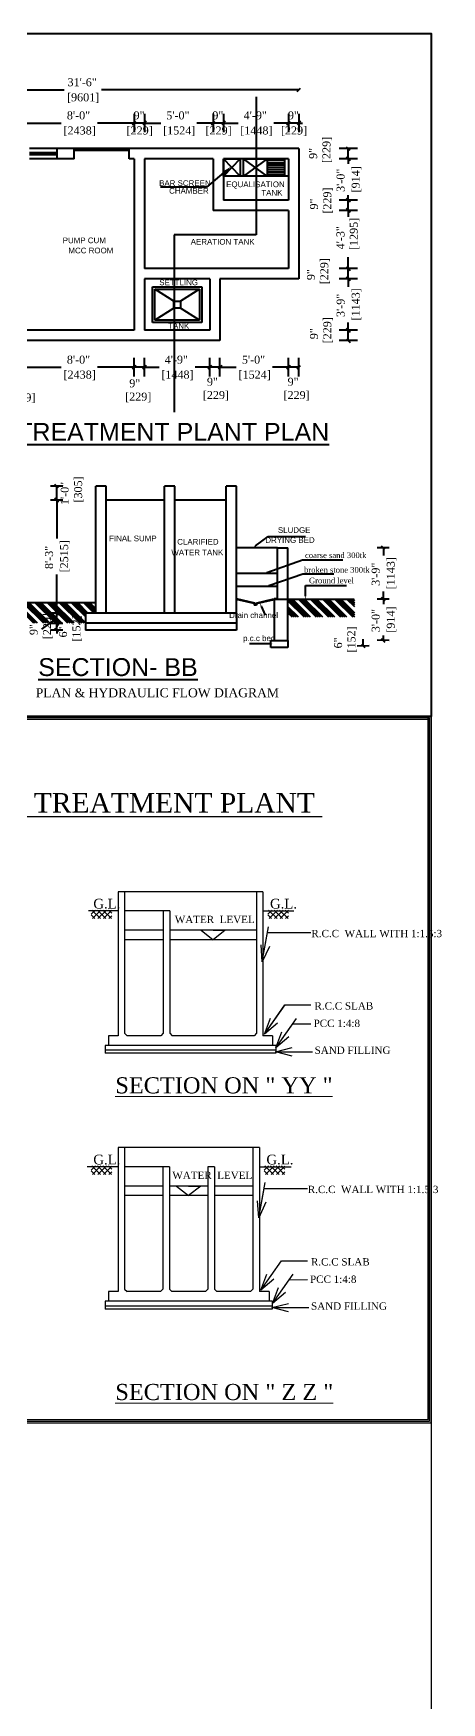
# Model space of a CAD drawing. Header units: metres. Extents: x 3616 to 3987, y 1122 to 1251.
# Drawn here: x 3727.19 to 3738.61, y 1185.67 to 1232.39 of the extents above; entities that cross this region are included whole.
import ezdxf

# ---------------------------------------------------------------- set-up
doc = ezdxf.new("R2010")
doc.units = ezdxf.units.M
doc.linetypes.add('CENTER', pattern=[2, 1.25, -0.25, 0.25, -0.25])
for name, color, linetype, lineweight in [('col', 50, 'Continuous', 18), ('DIM', 140, 'Continuous', 15), ('GRID', 252, 'CENTER', 5), ('sill', 2, 'Continuous', 13), ('text', 7, 'Continuous', 5)]:
    doc.layers.add(name, color=color, linetype=linetype, lineweight=lineweight)
for name, color, linetype in [('JOI', 104, 'Continuous'), ('JOINERY', 5, 'Continuous'), ('Layer3', 156, 'Continuous'), ('wall', 7, 'Continuous')]:
    doc.layers.add(name, color=color, linetype=linetype)
doc.styles.get("Standard").update_dxf_attribs({"font": 'arial.ttf'})
doc.styles.add('t1', font='times.ttf')
doc.styles.add('t12', font='ARIALN.TTF')
doc.styles.add('t16', font='romantic.ttf', dxfattribs={"width": 0.75})
doc.styles.add('X', font='times.ttf')
doc.dimstyles.new('d4', dxfattribs={"dimscale": 0, "dimtxt": 9, "dimasz": 4.5, "dimexe": 0.18, "dimexo": 0.0625, "dimgap": 2, "dimtad": 0, "dimlfac": 0.0254, "dimzin": 4, "dimdsep": 46, "dimtxsty": 't12', "dimblk1": 'OBLIQUE', "dimblk2": 'OBLIQUE', "dimsah": 1, "dimcen": 0.09, "dimse1": 1, "dimse2": 1, "dimadec": 0, "dimazin": 0, "dimtfac": 1, "dimtmove": 0, "dimatfit": 3, "dimldrblk": 'OBLIQUE', "dimfxl": 0, "dimtolj": 1, "dimtzin": 0, "dimarcsym": 0})

# ---------------------------------------------------------------- blocks, each defined once
blk = doc.blocks.new('HFGG')
at = {"color": 0, "lineweight": 40}
for p, q in [((285984.3, 37294.8), (285986.5, 37297)), ((285880.6, 37273.9), (285882.8, 37276.1)), ((285880.6, 37273.9), (285882.8, 37276.1)), ((285889.3, 37276.1), (285887.1, 37273.9)), ((285889.3, 37276.1), (285887.1, 37273.9)), ((285930.3, 37273.9), (285932.5, 37276.1)), ((285930.3, 37273.9), (285932.5, 37276.1)), ((285939, 37276.1), (285936.8, 37273.9)), ((285939, 37276.1), (285936.8, 37273.9)), ((285977.9, 37273.9), (285980, 37276.1)), ((285977.9, 37273.9), (285980, 37276.1)), ((285986.5, 37276.1), (285984.3, 37273.9)), ((286017.6, 37257.8), (286015.4, 37259.9)), ((286017.6, 37251.3), (286015.4, 37253.5)), ((286015.4, 37253.5), (286017.6, 37251.3)), ((286017.6, 37225.4), (286015.4, 37227.5)), ((286015.4, 37227.5), (286017.6, 37225.4)), ((286015.4, 37221.1), (286017.6, 37218.9)), ((286017.6, 37218.9), (286015.4, 37221.1)), ((286017.6, 37182.2), (286015.4, 37184.3)), ((286015.4, 37184.3), (286017.6, 37182.2)), ((286015.4, 37177.9), (286017.6, 37175.7)), ((286017.6, 37175.7), (286015.4, 37177.9)), ((286017.6, 37143.3), (286015.4, 37145.5)), ((286015.4, 37145.5), (286017.6, 37143.3)), ((286015.4, 37139), (286017.6, 37136.8)), ((285882.8, 37122.3), (285880.6, 37120.1)), ((285880.6, 37120.1), (285882.8, 37122.3)), ((285887.1, 37120.1), (285889.3, 37122.3)), ((285889.3, 37122.3), (285887.1, 37120.1)), ((285930.3, 37122.3), (285928.2, 37120.1)), ((285928.2, 37120.1), (285930.3, 37122.3)), ((285934.7, 37120.1), (285936.8, 37122.3)), ((285936.8, 37122.3), (285934.7, 37120.1)), ((285980, 37122.3), (285977.9, 37120.1)), ((285977.9, 37120.1), (285980, 37122.3)), ((285984.3, 37120.1), (285986.5, 37122.3)), ((285834, 37045.1), (285831.8, 37047.2)), ((285834, 37036.4), (285831.8, 37038.6)), ((285831.8, 37038.6), (285834, 37036.4)), ((286039.6, 37006.3), (286037.5, 37008.5)), ((285831.8, 36967.3), (285834, 36965.2)), ((285831.8, 36967.3), (285834, 36965.2)), ((286037.5, 36976.1), (286039.6, 36973.9)), ((286039.6, 36973.9), (286037.5, 36976.1)), ((285834, 36958.7), (285831.8, 36960.8)), ((285831.8, 36960.8), (285834, 36958.7)), ((285834, 36954.4), (285831.8, 36956.5)), ((286024.8, 36946.6), (286027, 36944.5)), ((286039.6, 36948), (286037.5, 36950.1)), ((286037.5, 36950.1), (286039.6, 36948))]:
    blk.add_line(p, q, dxfattribs=at)
at = {"color": 0, "linetype": 'ByBlock', "lineweight": 40}
blk.add_lwpolyline([(285322.5, 37331.5), (286068.8, 37331.5), (286068.8, 36901.2), (285322.5, 36901.2)], close=True, dxfattribs=at)
at = {"layer": 'col', "color": 0, "lineweight": 40}
for p, q in [((285958.5, 37291.6), (285958.5, 37204.6)), ((285906.8, 37204.6), (285906.8, 37092.9)), ((285958.5, 37204.6), (285906.8, 37204.6))]:
    blk.add_line(p, q, dxfattribs=at)
at = {"layer": 'JOI', "color": 0, "lineweight": 40}
for p, q in [((285713.2, 37295.9), (285837.6, 37295.9)), ((285985.4, 37295.9), (285861, 37295.9)), ((285812.6, 37275), (285835.8, 37275)), ((285881.7, 37275), (285858.5, 37275)), ((285881.7, 37275), (285879.6, 37275)), ((285881.7, 37280.8), (285881.7, 37269.2)), ((285888.2, 37275), (285881.7, 37275)), ((285888.2, 37280.8), (285888.2, 37269.2)), ((285888.2, 37275), (285890.4, 37275)), ((285888.2, 37275), (285898.5, 37275)), ((285931.4, 37275), (285921.1, 37275)), ((285931.4, 37275), (285929.3, 37275)), ((285931.4, 37280.8), (285931.4, 37269.2)), ((285937.9, 37275), (285931.4, 37275)), ((285937.9, 37280.8), (285937.9, 37269.2)), ((285937.9, 37275), (285947.1, 37275)), ((285937.9, 37275), (285940.1, 37275)), ((285978.9, 37275), (285969.7, 37275)), ((285978.9, 37275), (285976.8, 37275)), ((285978.9, 37280.8), (285978.9, 37269.2)), ((285985.4, 37275), (285978.9, 37275)), ((285985.4, 37280.8), (285985.4, 37269.2)), ((285985.4, 37275), (285987.6, 37275)), ((285833.1, 37258.9), (285815.8, 37258.9)), ((285833.1, 37256.3), (285815.8, 37256.3)), ((285833.1, 37254.9), (285815.8, 37254.9)), ((285833.1, 37252.4), (285815.8, 37252.4)), ((285831.7, 37254.9), (285831.7, 37256.3)), ((285878.5, 37258.9), (285843.9, 37258.9)), ((285948.4, 37252.4), (285937.9, 37241.6)), ((285948.4, 37241.6), (285937.9, 37252.4)), ((285937.9, 37252.4), (285948.4, 37252.4)), ((285937.9, 37241.6), (285937.9, 37252.4)), ((285948.4, 37252.4), (285948.4, 37241.6)), ((285965.5, 37241.6), (285950.5, 37252.4)), ((285965.5, 37252.4), (285950.5, 37241.6)), ((285950.5, 37252.4), (285965.5, 37252.4)), ((285950.5, 37241.6), (285950.5, 37252.4)), ((285965.5, 37252.4), (285965.5, 37241.6)), ((285976.5, 37251.3), (285965.5, 37251.3)), ((285976.5, 37241.6), (285976.5, 37252.4)), ((286022.3, 37258.9), (286010.7, 37258.9)), ((286022.3, 37252.4), (286010.7, 37252.4)), ((286016.5, 37252.4), (286016.5, 37258.9)), ((286016.5, 37252.4), (286016.5, 37249.3)), ((285948.4, 37241.6), (285937.9, 37241.6)), ((285965.5, 37241.6), (285950.5, 37241.6)), ((285976.5, 37249.8), (285965.5, 37249.8)), ((285976.5, 37248.4), (285965.5, 37248.4)), ((285976.5, 37247), (285965.5, 37247)), ((285976.5, 37245.5), (285965.5, 37245.5)), ((285976.5, 37244.1), (285965.5, 37244.1)), ((285976.5, 37242.6), (285965.5, 37242.6)), ((286016.5, 37226.5), (286016.5, 37229.6)), ((286022.3, 37226.5), (286010.7, 37226.5)), ((286022.3, 37220), (286010.7, 37220)), ((286016.5, 37220), (286016.5, 37226.5)), ((286016.5, 37220), (286016.5, 37215.9)), ((286016.5, 37183.3), (286016.5, 37190.6)), ((286022.3, 37183.3), (286010.7, 37183.3)), ((286022.3, 37176.8), (286010.7, 37176.8)), ((286016.5, 37176.8), (286016.5, 37183.3)), ((286016.5, 37176.8), (286016.5, 37171.9)), ((285893.2, 37149.4), (285893.2, 37171.7)), ((285893.2, 37171.7), (285924.2, 37171.7)), ((285894.7, 37150.9), (285894.7, 37170.3)), ((285894.7, 37170.3), (285922.8, 37170.3)), ((285906.6, 37162.7), (285894.7, 37170.3)), ((285922.8, 37170.3), (285910.9, 37162.7)), ((285922.8, 37170.3), (285922.8, 37150.9)), ((285924.2, 37171.7), (285924.2, 37149.4)), ((285906.6, 37158.4), (285894.7, 37150.9)), ((285906.6, 37158.4), (285906.6, 37162.7)), ((285906.6, 37162.7), (285910.9, 37162.7)), ((285910.9, 37158.4), (285906.6, 37158.4)), ((285910.9, 37162.7), (285910.9, 37158.4)), ((285922.8, 37150.9), (285910.9, 37158.4)), ((285924.2, 37149.4), (285893.2, 37149.4)), ((285922.8, 37150.9), (285894.7, 37150.9)), ((286016.5, 37144.4), (286016.5, 37149.3)), ((286022.3, 37144.4), (286010.7, 37144.4)), ((286022.3, 37137.9), (286010.7, 37137.9)), ((286016.5, 37137.9), (286016.5, 37144.4)), ((285881.7, 37115.4), (285881.7, 37127)), ((285888.2, 37115.4), (285888.2, 37127)), ((285929.3, 37115.4), (285929.3, 37127)), ((285935.7, 37115.4), (285935.7, 37127)), ((285978.9, 37115.4), (285978.9, 37127)), ((285985.4, 37115.4), (285985.4, 37127)), ((285812.6, 37121.2), (285835.8, 37121.2)), ((285881.7, 37121.2), (285858.5, 37121.2)), ((285888.2, 37121.2), (285881.7, 37121.2)), ((285888.2, 37121.2), (285897.4, 37121.2)), ((285929.3, 37121.2), (285920.1, 37121.2)), ((285935.7, 37121.2), (285929.3, 37121.2)), ((285935.7, 37121.2), (285946, 37121.2)), ((285978.9, 37121.2), (285968.7, 37121.2)), ((285985.4, 37121.2), (285978.9, 37121.2)), ((285836.7, 37046.2), (285829, 37046.2)), ((285832.9, 37037.5), (285832.9, 37046.2)), ((285836.7, 37037.5), (285829, 37037.4)), ((285832.9, 37037.5), (285832.9, 37013.2)), ((285900.7, 37037.5), (285864, 37037.5)), ((285939.6, 37037.5), (285907.2, 37037.5)), ((286042.3, 37007.4), (286034.6, 37007.4)), ((286038.6, 37007.4), (286038.6, 37002.5)), ((285832.9, 36966.2), (285832.9, 36990.6)), ((286038.6, 36975), (286038.6, 36979.9)), ((285818.4, 36959.8), (285805.4, 36972.7)), ((285819.6, 36959.8), (285806.7, 36972.7)), ((285820.9, 36959.8), (285808, 36972.7)), ((285824.7, 36959.8), (285811.8, 36972.7)), ((285826, 36959.8), (285813, 36972.7)), ((285827.3, 36959.8), (285814.3, 36972.7)), ((285828.6, 36959.8), (285815.6, 36972.7)), ((285832.4, 36959.8), (285819.4, 36972.7)), ((285833.6, 36959.8), (285820.7, 36972.7)), ((285834.9, 36959.8), (285822, 36972.7)), ((285836.2, 36959.8), (285823.2, 36972.7)), ((285840, 36959.8), (285827, 36972.7)), ((285841.3, 36959.8), (285828.3, 36972.7)), ((285836.7, 36966.2), (285829, 36966.3)), ((285842.6, 36959.8), (285829.6, 36972.7)), ((285843.8, 36959.8), (285830.9, 36972.7)), ((285832.9, 36966.2), (285832.9, 36968.4)), ((285847.6, 36959.8), (285834.7, 36972.7)), ((285848.9, 36959.8), (285836, 36972.7)), ((285850.2, 36959.8), (285837.2, 36972.7)), ((285851, 36960.2), (285838.5, 36972.7)), ((285851, 36964), (285842.3, 36972.7)), ((285851, 36965.3), (285843.6, 36972.7)), ((285851.3, 36966.2), (285844.9, 36972.7)), ((285852.6, 36966.2), (285846.1, 36972.7)), ((285856.4, 36966.2), (285850, 36972.7)), ((285857.5, 36966.5), (285851.2, 36972.7)), ((285857.5, 36967.7), (285852.5, 36972.7)), ((285857.5, 36969), (285853.8, 36972.7)), ((285957.6, 36972.5), (285946.1, 36975.2)), ((285957.2, 36972.2), (285946.1, 36974.9)), ((285957.2, 36972.2), (285957.2, 36971.3)), ((285958.7, 36971.3), (285957.2, 36971.3)), ((285957.6, 36972.5), (285957.6, 36971.6)), ((285958.3, 36971.6), (285957.6, 36971.6)), ((285958.3, 36972.5), (285969.7, 36975.2)), ((285958.3, 36972.5), (285958.3, 36971.6)), ((285958.7, 36972.2), (285969.8, 36974.9)), ((285958.7, 36972.2), (285958.7, 36971.3)), ((285972, 36975.2), (285969.8, 36975.2)), ((285988.9, 36963.6), (285978.5, 36974)), ((285985.1, 36963.6), (285978.5, 36970.2)), ((285983.8, 36963.6), (285978.5, 36969)), ((285982.6, 36963.6), (285978.5, 36967.7)), ((285981.3, 36963.6), (285978.5, 36966.4)), ((285990.2, 36963.6), (285978.9, 36974.9)), ((285991.5, 36963.6), (285980.2, 36974.9)), ((285992.7, 36963.6), (285981.5, 36974.9)), ((285996.6, 36963.6), (285985.3, 36974.9)), ((285997.8, 36963.6), (285986.6, 36974.9)), ((285999.1, 36963.6), (285987.8, 36974.9)), ((286000.4, 36963.6), (285989.1, 36974.9)), ((286004.2, 36963.6), (285992.9, 36974.9)), ((286005.5, 36963.6), (285994.2, 36974.9)), ((286006.7, 36963.6), (285995.5, 36974.9)), ((286008, 36963.6), (285996.7, 36974.9)), ((286011.8, 36963.6), (286000.6, 36974.9)), ((286013.1, 36963.6), (286001.8, 36974.9)), ((286014.4, 36963.6), (286003.1, 36974.9)), ((286015.7, 36963.6), (286004.4, 36974.9)), ((286019.5, 36963.6), (286008.2, 36974.9)), ((286020.6, 36963.7), (286009.5, 36974.9)), ((286020.6, 36965), (286010.7, 36974.9)), ((286020.6, 36966.3), (286012, 36974.9)), ((286020.6, 36970.1), (286015.8, 36974.9)), ((286020.6, 36971.4), (286017.1, 36974.9)), ((286020.6, 36972.6), (286018.4, 36974.9)), ((286020.6, 36973.9), (286019.7, 36974.9)), ((286042.3, 36975), (286034.6, 36975)), ((286038.6, 36975), (286038.6, 36971.9)), ((285836.7, 36959.7), (285829, 36959.7)), ((285832.9, 36959.8), (285832.9, 36966.2)), ((285832.9, 36959.8), (285832.9, 36961.9)), ((285832.9, 36955.4), (285832.9, 36959.8)), ((285832.9, 36959.8), (285832.9, 36957.6)), ((285836.7, 36955.5), (285829, 36955.5)), ((285832.9, 36955.4), (285832.9, 36953.3)), ((286029.7, 36945.6), (286022, 36945.5)), ((286025.9, 36945.6), (286025.9, 36949.9)), ((286042.3, 36949), (286034.6, 36949.1)), ((286038.6, 36949.1), (286038.6, 36952.2))]:
    blk.add_line(p, q, dxfattribs=at)
at = {"layer": 'JOI', "color": 0, "lineweight": 40, "ltscale": 0.5}
blk.add_line((285843.9, 37257.9), (285878.5, 37257.9), dxfattribs=at)
at = {"layer": 'JOI', "color": 0, "lineweight": 40, "extrusion": (0, 0, -1)}
for p, q in [((285938.2, 37243.8), (285927.2, 37234.5)), ((285927.2, 37234.5), (285898.2, 37234.5)), ((285958.1, 37008.6), (285966.1, 37014.5)), ((285966.1, 37014.5), (285989.5, 37014.5)), ((285965.2, 36991.8), (285987.6, 36999.8)), ((285987.6, 36999.8), (286013, 36999.8)), ((285966.5, 36983.7), (285987.8, 36990.9)), ((285987.8, 36990.9), (286007.5, 36990.9)), ((285989.5, 36977), (285989.5, 36983.7)), ((285989.5, 36983.7), (286015.3, 36983.7)), ((285961.6, 36970.7), (285964.1, 36965)), ((285831.1, 36961.7), (285823.3, 36956.1)), ((285967, 36946.8), (285954.2, 36946.8))]:
    blk.add_line(p, q, dxfattribs=at)
for points in [[(-285938.9, 37243), (-285942.6, 37247.5), (-285937.6, 37244.5)], [(-285957.9, 37008.9), (-285956.4, 37007.3), (-285958.4, 37008.3)], [(-285965, 36992.1), (-285963.1, 36991.1), (-285965.3, 36991.5)], [(-285966.4, 36984), (-285964.5, 36983), (-285966.6, 36983.3)], [(-285989.1, 36977), (-285989.5, 36974.9), (-285989.8, 36977)], [(-285962, 36970.9), (-285960.8, 36972.7), (-285961.3, 36970.6)], [(-285831.3, 36961.4), (-285832.9, 36963), (-285830.9, 36962)], [(-285967, 36946.4), (-285969.2, 36946.8), (-285967, 36947.1)]]:
    blk.add_solid(points, dxfattribs=at)
at = {"layer": 'sill', "color": 0, "lineweight": 40}
blk.add_line((285978.9, 37241.6), (285937.9, 37241.6), dxfattribs=at)
at = {"layer": 'wall', "color": 0, "lineweight": 40}
for p, q in [((285831.7, 37255.6), (285817.3, 37255.6)), ((285843.9, 37258.9), (285833.1, 37258.9)), ((285833.1, 37252.4), (285833.1, 37258.9)), ((285843.9, 37252.4), (285833.1, 37252.4)), ((285843.9, 37252.4), (285843.9, 37258.9)), ((285878.5, 37252.4), (285878.5, 37258.9)), ((285985.4, 37258.9), (285878.5, 37258.9)), ((285881.7, 37252.4), (285878.5, 37252.4)), ((285881.7, 37252.4), (285881.7, 37144.4)), ((285931.4, 37252.4), (285888.2, 37252.4)), ((285888.2, 37252.4), (285888.2, 37183.3)), ((285931.4, 37252.4), (285931.4, 37220)), ((285978.9, 37252.4), (285937.9, 37252.4)), ((285937.9, 37252.4), (285937.9, 37226.5)), ((285978.9, 37252.4), (285978.9, 37226.5)), ((285985.4, 37258.9), (285985.4, 37176.8)), ((285978.9, 37220), (285931.4, 37220)), ((285978.9, 37226.5), (285937.9, 37226.5)), ((285978.9, 37220), (285978.9, 37183.3)), ((285978.9, 37183.3), (285888.2, 37183.3)), ((285888.2, 37176.8), (285888.2, 37144.4)), ((285929.3, 37176.8), (285888.2, 37176.8)), ((285929.3, 37176.8), (285929.3, 37144.4)), ((285935.7, 37176.8), (285935.7, 37137.9)), ((285985.4, 37176.8), (285935.7, 37176.8)), ((285935.7, 37137.9), (285758.6, 37137.9)), ((285881.7, 37144.4), (285812.6, 37144.4)), ((285929.3, 37144.4), (285888.2, 37144.4)), ((285864, 37046.2), (285857.5, 37046.2)), ((285857.5, 36966.2), (285857.5, 37046.2)), ((285864, 36966.2), (285864, 37046.2)), ((285907.2, 37046.2), (285900.7, 37046.2)), ((285900.7, 36966.2), (285900.7, 37046.2)), ((285907.2, 36966.2), (285907.2, 37046.2)), ((285946.1, 37046.2), (285939.6, 37046.2)), ((285939.6, 36966.2), (285939.6, 37046.2)), ((285946.1, 36966.2), (285946.1, 37046.2)), ((285972, 37007.3), (285946.1, 37007.3)), ((285972, 37007.3), (285978.5, 37007.3)), ((285972, 36974.9), (285972, 37007.3)), ((285978.5, 36949), (285978.5, 37007.3)), ((285972, 36991.1), (285946.1, 36991.1)), ((285972, 36983), (285946.1, 36983)), ((285857.5, 36972.7), (285800.1, 36972.7)), ((285969.8, 36974.9), (285969.8, 36949)), ((286020.3, 36974.9), (285969.8, 36974.9)), ((285851, 36966.2), (285851, 36955.4)), ((285946.1, 36966.2), (285851, 36966.2)), ((285946.1, 36959.8), (285851, 36959.8)), ((285946.1, 36966.2), (285946.1, 36955.4)), ((285946.1, 36955.4), (285851, 36955.4)), ((285967.7, 36944.6), (285967.7, 36949)), ((285967.7, 36949), (285978.5, 36949)), ((285978.5, 36949), (285978.5, 36944.6)), ((285978.5, 36944.6), (285967.7, 36944.6))]:
    blk.add_line(p, q, dxfattribs=at)
at = {"color": 0, "lineweight": 40}
for s, height, p in [(' BAR SCREEN', 3.573, (285896, 37235.4)), (' CHAMBER', 3.57, (285902.3, 37230.5)), (' EQUALISATION   ', 3.573, (285938.2, 37234.6)), ('   TANK', 3.57, (285957.6, 37229.3)), (' PUMP CUM ', 3.57, (285835.3, 37199.3)), (' AERATION TANK', 3.573, (285915.9, 37198.4)), ('  MCC ROOM', 3.57, (285837.5, 37192.9)), (' SETTLING   ', 3.573, (285896.1, 37172.8)), (' TANK ', 3.57, (285901.7, 37145.4)), (' SLUDGE', 3.57, (285970.8, 37016.8)), (' FINAL SUMP', 3.573, (285864.5, 37011.5)), (' CLARIFIED ', 3.573, (285907.4, 37009.4)), (' DRYING BED', 3.573, (285962.9, 37010.5)), (' WATER TANK', 3.573, (285903.7, 37002.7)), (' Drain channel', 3.573, (285940.1, 36963.1)), (' p.c.c bed ', 3.573, (285948.9, 36948.6))]:
    blk.add_text(s, height=height, dxfattribs=at).set_placement(p)
for s, height, style, p in [(' coarse sand 300tk', 3.573, 't1', (285987.9, 37000.9)), (' broken stone 300tk', 3.573, 't1', (285987.3, 36991.7)), (' Ground level', 3.573, 't1', (285990.4, 36985)), ('  PLAN & HYDRAULIC FLOW DIAGRAM', 5.67, 't16', (285815.4, 36913.2))]:
    blk.add_text(s, height=height, dxfattribs=dict(at, style=style)).set_placement(p)
at = {"layer": 'JOI', "color": 0, "lineweight": 40, "style": 't16'}
for s, p in [('31\'-6"', (285839.7, 37298.2)), ('[9601]', (285839.4, 37288.7)), ('8\'-0"', (285839.3, 37277.3)), ('9"', (285881.3, 37277.3)), ('5\'-0"', (285901.9, 37277.3)), ('9"', (285930.9, 37277.3)), ('4\'-9"', (285950.6, 37277.3)), ('9"', (285978.5, 37277.3)), ('[2438]', (285837.2, 37267.8)), ('[229]', (285876.9, 37267.8)), ('[1524]', (285899.9, 37267.8)), ('[229]', (285926.6, 37267.8)), ('[1448]', (285948.5, 37267.8)), ('[229]', (285974.1, 37267.8)), ('8\'-0"', (285839.3, 37123.4)), ('4\'-9"', (285900.9, 37123.4)), ('5\'-0"', (285949.5, 37123.4)), ('[2438]', (285837.2, 37114)), ('9"', (285878.6, 37108.5)), ('[1448]', (285898.8, 37114)), ('9"', (285927.5, 37109.5)), ('[1524]', (285947.4, 37114)), ('9"', (285978.3, 37109.5)), (' [229]', (285801.1, 37099.6)), (' [229]', (285874.1, 37100.1)), (' [229]', (285923, 37101.1)), (' [229]', (285973.8, 37101.1))]:
    blk.add_text(s, height=5.04, dxfattribs=at).set_placement(p)
for s, p in [(' [229]', (286005.3, 37247.9)), ('9"', (285996.9, 37252.4)), ('3\'-0"', (286014.2, 37231.6)), ('[914]', (286023.7, 37231.3)), (' [229]', (286005.8, 37216)), ('9"', (285997.4, 37220.5)), ('4\'-3"', (286014.1, 37195.4)), (' [1295]', (286022.5, 37193.1)), (' [229]', (286003.9, 37171.5)), ('9"', (285995.5, 37176)), ('3\'-9"', (286014.2, 37152.8)), ('[1143]', (286023.7, 37150.6)), ('9"', (285997.4, 37138.8)), (' [229]', (286005.8, 37134.3)), (' [305]', (285848.9, 37034)), ('1\'-0"', (285840.5, 37034.3)), ('[2515]', (285840.1, 36991.9)), ('8\'-3"', (285830.6, 36994)), ('[1143]', (286045.8, 36981.2)), ('3\'-9"', (286036.3, 36983.4)), ('3\'-0"', (286036.3, 36954.2)), ('[914]', (286045.8, 36953.9)), ('9"', (285820.9, 36952.4)), (' [229]', (285829.3, 36947.9)), ('6"', (285839.4, 36950.9)), (' [152]', (285847.8, 36946.4)), (' [152]', (286021, 36939.5)), ('6"', (286012.6, 36944))]:
    blk.add_text(s, height=5.04, rotation=90, dxfattribs=at).set_placement(p)
at = {"layer": 'text', "color": 0, "lineweight": 40}
for s, p in [(' %%USEWAGE TREATMENT PLANT PLAN', (285730.3, 37074.8)), (' %%USECTION- BB', (285816.9, 36926.6))]:
    blk.add_text(s, height=11.251, dxfattribs=at).set_placement(p)
blk = doc.blocks.new('_Oblique')
at = {"color": 0, "linetype": 'ByBlock', "lineweight": -2}
blk.add_line((-0.5, -0.5), (0.5, 0.5), dxfattribs=at)
blk = doc.blocks.new('DGDFG')
at = {"layer": 'GRID'}
h = blk.add_hatch(dxfattribs=at)
h.set_pattern_fill('NET', color=256, scale=15.170242, angle=45, style=0)
h.set_pattern_definition([(45, (267362.8823, 26131.806), (-1.3408726, 1.3408726), []), (135, (267362.8823, 26131.806), (-1.3408726, -1.3408726), [])])
h.paths.add_polyline_path([(268050.83, 26477.6), (268040.83, 26477.6), (268040.83, 26473.47), (268050.83, 26473.47)])
h = blk.add_hatch(dxfattribs=at)
h.set_pattern_fill('NET', color=256, scale=15.170242, angle=45, style=0)
h.set_pattern_definition([(45, (267448.6426, 26131.806), (-1.3408726, 1.3408726), []), (135, (267448.6426, 26131.806), (-1.3408726, -1.3408726), [])])
h.paths.add_polyline_path([(268136.59, 26477.6), (268126.59, 26477.6), (268126.59, 26473.47), (268136.59, 26473.47)])
h = blk.add_hatch(dxfattribs=at)
h.set_pattern_fill('NET', color=256, scale=15.170242, angle=45, style=0)
h.set_pattern_definition([(45, (267362.8823, 26007.5382), (-1.3408726, 1.3408726), []), (135, (267362.8823, 26007.5382), (-1.3408726, -1.3408726), [])])
h.paths.add_polyline_path([(268050.83, 26353.33), (268040.83, 26353.33), (268040.83, 26349.2), (268050.83, 26349.2)])
h = blk.add_hatch(dxfattribs=at)
h.set_pattern_fill('NET', color=256, scale=15.170242, angle=45, style=0)
h.set_pattern_definition([(45, (267446.9118, 26007.5382), (-1.3408726, 1.3408726), []), (135, (267446.9118, 26007.5382), (-1.3408726, -1.3408726), [])])
h.paths.add_polyline_path([(268134.86, 26353.33), (268124.86, 26353.33), (268124.86, 26349.2), (268134.86, 26349.2)])
at = {"color": 2}
blk.add_line((268204.37, 26235.91), (268204.37, 26571.66), dxfattribs=at)
for points in [[(268205.95, 26571.66), (267806.51, 26571.66), (267806.51, 26228.53), (268205.95, 26228.53)], [(268205.16, 26570.87), (267807.3, 26570.87), (267807.3, 26229.32), (268205.16, 26229.32)], [(268204.37, 26570.08), (267808.09, 26570.08), (267808.09, 26230.11), (268204.37, 26230.11)]]:
    blk.add_lwpolyline(points, close=True, dxfattribs=at)
at = {"layer": 'JOINERY'}
for p, q in [((268100.05, 26467.85), (268094.19, 26467.85)), ((268094.19, 26467.85), (268100.05, 26463.19)), ((268100.05, 26467.85), (268105.9, 26467.85)), ((268105.9, 26467.85), (268100.05, 26463.19)), ((268088.19, 26343.58), (268082.34, 26343.58)), ((268082.34, 26343.58), (268088.19, 26338.92)), ((268088.19, 26343.58), (268094.04, 26343.58)), ((268094.04, 26343.58), (268088.19, 26338.92))]:
    blk.add_line(p, q, dxfattribs=at)
at = {"layer": 'wall'}
for p, q in [((268053.95, 26486.5), (268053.95, 26416.56)), ((268124.27, 26486.5), (268053.95, 26486.5)), ((268057.11, 26486.5), (268057.11, 26417.74)), ((268121.11, 26486.5), (268121.11, 26417.74)), ((268124.27, 26486.5), (268124.27, 26416.56)), ((268053.95, 26477.18), (268039.57, 26477.18)), ((268078.98, 26477.18), (268057.11, 26477.18)), ((268075.82, 26477.18), (268075.82, 26417.74)), ((268078.98, 26477.18), (268078.98, 26417.74)), ((268124.27, 26477.18), (268139.31, 26477.18)), ((268075.82, 26467.85), (268057.11, 26467.85)), ((268121.11, 26467.85), (268078.98, 26467.85)), ((268075.82, 26463.19), (268057.11, 26463.19)), ((268121.11, 26463.19), (268078.98, 26463.19)), ((268047.73, 26411.89), (268047.73, 26408.01)), ((268130.49, 26411.89), (268047.73, 26411.89)), ((268049.29, 26416.56), (268049.29, 26411.89)), ((268053.95, 26416.56), (268049.29, 26416.56)), ((268057.11, 26417.74), (268058.29, 26416.56)), ((268074.64, 26416.56), (268058.29, 26416.56)), ((268075.82, 26417.74), (268074.64, 26416.56)), ((268078.98, 26417.74), (268080.17, 26416.56)), ((268119.92, 26416.56), (268080.17, 26416.56)), ((268121.11, 26417.74), (268119.92, 26416.56)), ((268128.93, 26416.56), (268124.27, 26416.56)), ((268128.93, 26416.56), (268128.93, 26411.89)), ((268130.49, 26411.89), (268130.49, 26408.01)), ((268130.49, 26409.56), (268047.73, 26409.56)), ((268130.49, 26408.01), (268047.73, 26408.01)), ((268053.95, 26362.23), (268053.95, 26292.29)), ((268122.54, 26362.23), (268053.95, 26362.23)), ((268057.11, 26362.23), (268057.11, 26293.47)), ((268119.38, 26362.23), (268119.38, 26293.47)), ((268122.54, 26362.23), (268122.54, 26292.29)), ((268053.95, 26352.91), (268038.98, 26352.91)), ((268078.83, 26352.91), (268057.11, 26352.91)), ((268075.72, 26352.91), (268075.72, 26293.47)), ((268078.83, 26352.91), (268078.83, 26293.47)), ((268097.55, 26352.91), (268097.55, 26293.47)), ((268100.66, 26352.91), (268097.55, 26352.91)), ((268100.66, 26352.91), (268100.66, 26293.47)), ((268122.54, 26352.91), (268137.95, 26352.91)), ((268075.72, 26343.58), (268057.11, 26343.58)), ((268075.72, 26338.92), (268057.11, 26338.92)), ((268097.55, 26343.58), (268078.83, 26343.58)), ((268097.55, 26338.92), (268078.83, 26338.92)), ((268119.38, 26343.58), (268100.66, 26343.58)), ((268119.38, 26338.92), (268100.66, 26338.92)), ((268049.29, 26292.29), (268049.29, 26287.63)), ((268053.95, 26292.29), (268049.29, 26292.29)), ((268057.11, 26293.47), (268058.29, 26292.29)), ((268074.54, 26292.29), (268058.29, 26292.29)), ((268075.72, 26293.47), (268074.54, 26292.29)), ((268078.83, 26293.47), (268080.02, 26292.29)), ((268096.37, 26292.29), (268080.02, 26292.29)), ((268097.55, 26293.47), (268096.37, 26292.29)), ((268100.66, 26293.47), (268101.84, 26292.29)), ((268118.19, 26292.29), (268101.84, 26292.29)), ((268119.38, 26293.47), (268118.19, 26292.29)), ((268127.2, 26292.29), (268122.54, 26292.29)), ((268127.2, 26292.29), (268127.2, 26287.63)), ((268047.73, 26287.63), (268047.73, 26283.74)), ((268128.76, 26287.63), (268047.73, 26287.63)), ((268128.76, 26285.3), (268047.73, 26285.3)), ((268128.76, 26283.74), (268047.73, 26283.74)), ((268128.76, 26287.63), (268128.76, 26283.74))]:
    blk.add_line(p, q, dxfattribs=at)
at = {"layer": 'Layer3', "color": 8, "style": 'X'}
blk.add_text('%%UWASTE WATER TREATMENT PLANT ', height=9.4814, dxfattribs=at).set_placement((267905.64, 26524.94))
at = {"layer": 'text', "color": 8, "style": 'X'}
for s, height, p in [('G.L.', 4.741, (268041.92, 26478.32)), ('G.L.', 4.741, (268127.68, 26478.32)), ('WATER  LEVEL', 3.5555, (268081.47, 26471.26)), ('R.C.C  WALL WITH 1:1.5:3', 3.5555, (268147.78, 26464.41)), ('R.C.C SLAB', 3.556, (268149.28, 26429.25)), ('PCC 1:4:8', 3.556, (268148.83, 26420.8)), ('SAND FILLING', 3.5555, (268149.33, 26407.75)), ('%%USECTION ON " YY "', 7.8222, (268052.59, 26388.56)), ('G.L.', 4.741, (268041.92, 26354.05)), ('G.L.', 4.741, (268125.95, 26354.05)), ('WATER  LEVEL', 3.5555, (268080.28, 26346.99)), ('R.C.C  WALL WITH 1:1.5:3', 3.5555, (268146.05, 26340.14)), ('R.C.C SLAB', 3.556, (268147.55, 26304.98)), ('PCC 1:4:8', 3.556, (268147.1, 26296.54)), ('SAND FILLING', 3.5555, (268147.6, 26283.48)), ('%%USECTION ON " Z Z "', 7.8222, (268052.59, 26239.63))]:
    blk.add_text(s, height=height, dxfattribs=at).set_placement(p)
at = {"layer": 'DIM'}
for points in [[(268123.95, 26452.42), (268126.51, 26466.71), (268147.57, 26466.71)], [(268125.03, 26417.26), (268134.97, 26431.55), (268147.57, 26431.55)], [(268130.49, 26410.75), (268138.75, 26422.33), (268147.57, 26422.39)], [(268130.36, 26408.77), (268148.3, 26408.77)], [(268122.22, 26328.15), (268124.78, 26342.44), (268145.84, 26342.44)], [(268123.3, 26292.99), (268133.24, 26307.28), (268145.84, 26307.28)], [(268128.96, 26286.48), (268137.02, 26298.06), (268145.84, 26298.13)], [(268128.63, 26284.5), (268146.57, 26284.5)]]:
    blk.add_leader(points, dimstyle='d4', override={"dimscale": 1, "dimasz": 8, "dimldrblk": 'Open30'}, dxfattribs=at)

msp = doc.modelspace()

# ---------------------------------------------------------------- linework, layer by layer
msp.add_lwpolyline([(3615.51757, 1232.38797), (3738.31728, 1232.38797), (3738.31728, 1121.96448), (3615.51757, 1121.96448)], close=True)

# ---------------------------------------------------------------- block references
for name, p, xscale, yscale, zscale in [('HFGG', (-8970.49361, -426.0902), 0.0444257208201808, 0.0444257208201808, 0.0444257208201808), ('DGDFG', (-11719.73364, -318.18579), 0.0576350043296235, 0.0576350043296235, 0.0576350043296235)]:
    msp.add_blockref(name, p, dxfattribs=dict(xscale=xscale, yscale=yscale, zscale=zscale))

doc.saveas('drawing.dxf')
